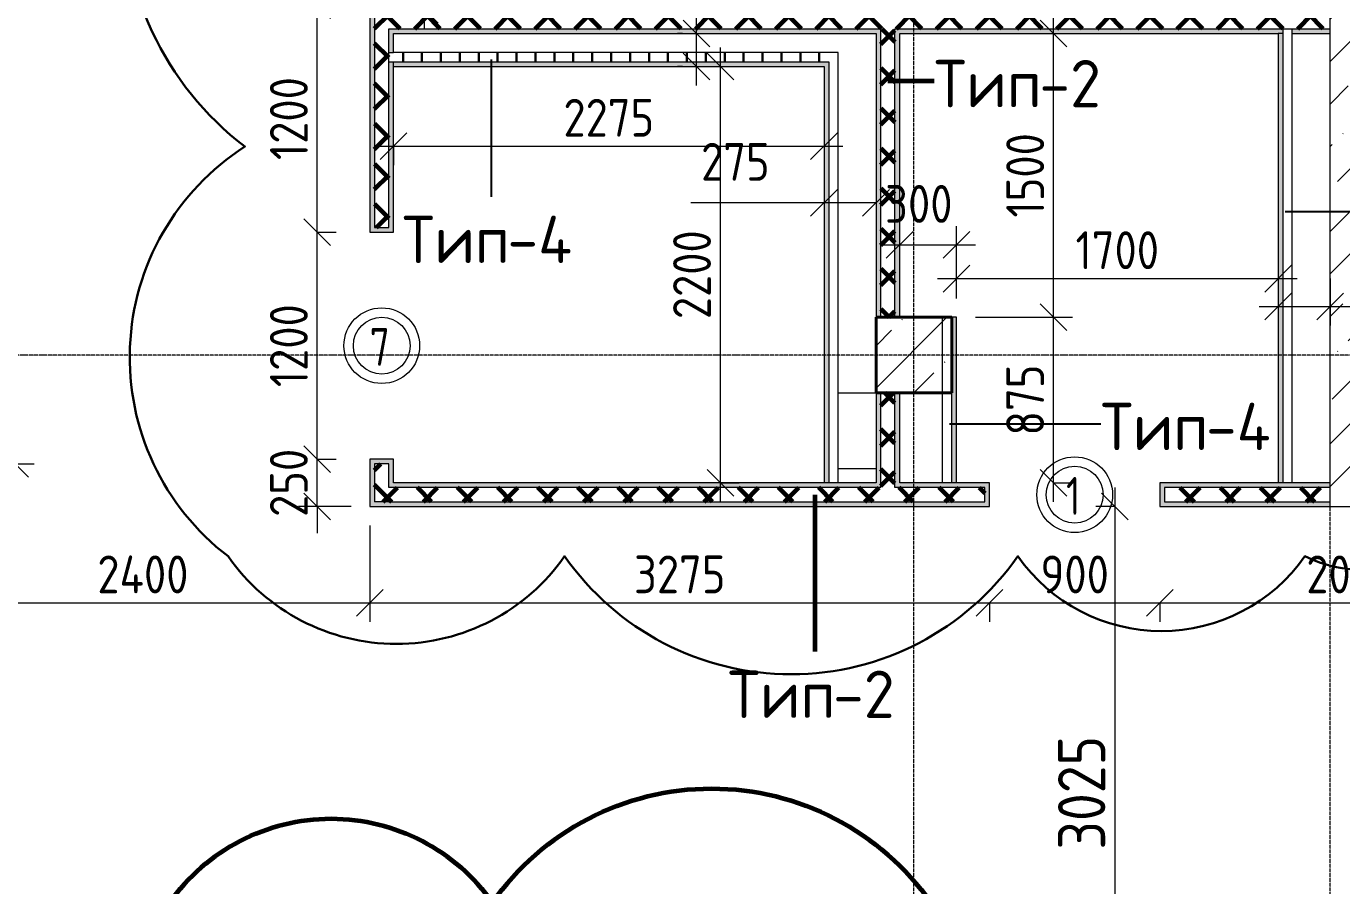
# Model space of a CAD drawing. Header units: millimetres. Extents: x -60946 to 138510, y -262288 to 24501.
# Drawn here: x 35118 to 42071, y -149996 to -145455 of the extents above; entities that cross this region are included whole.
import ezdxf

# ---------------------------------------------------------------- set-up
doc = ezdxf.new("R2010")
doc.units = ezdxf.units.MM
doc.linetypes.add('ADSK_Линия сетки', pattern=[25, 20, -2.5, 0, -2.5])
for name, color, linetype, lineweight in [('2)Тип-2', 3, 'Continuous', 60), ('2)Тип-5', 1, 'Continuous', 60), ('Марки дверей', 7, 'Continuous', 20), ('Несущие колонны', 7, 'Continuous', 18), ('Оси', 7, 'Continuous', 9), ('Перекрытие', 7, 'Continuous', 18), ('Размеры', 7, 'Continuous', 9), ('Стены внутренние', 7, 'Continuous', 18), ('Стены наружные', 7, 'Continuous', 18), ('Стены штриховка', 7, 'Continuous', 9)]:
    doc.layers.add(name, color=color, linetype=linetype, lineweight=lineweight)
doc.layers.add('2)Тип-4', color=7, linetype='Continuous', lineweight=30, true_color=0x0080c0)
doc.styles.add('GOST Common_2', font='', dxfattribs={"width": 0.9, "height": 250})
doc.styles.add('GOST Common_3', font='', dxfattribs={"width": 0.9, "height": 200})
doc.styles.add('GOST Common_4', font='', dxfattribs={"height": 250})
doc.styles.add('GOST Common_B', font='', dxfattribs={"width": 0.8, "height": 200})
doc.styles.get('GOST Common_2').set_extended_font_data('GOST Common')
doc.styles.get('GOST Common_3').set_extended_font_data('GOST Common')
doc.styles.get('GOST Common_4').set_extended_font_data('GOST Common')
doc.styles.get('GOST Common_B').set_extended_font_data('GOST Common', bold=True)
doc.dimstyles.new('ADSK_Основной_2_0', dxfattribs={"dimscale": 304.8, "dimtxt": 201.142999, "dimasz": 0.463911, "dimexe": 0.328084, "dimexo": 0.328084, "dimgap": 0.164042, "dimtad": 1, "dimdec": 3, "dimrnd": 0.001, "dimdsep": 46, "dimtxsty": 'GOST Common_3', "dimblk1": 'OBLIQUE', "dimblk2": 'OBLIQUE', "dimsah": 1, "dimcen": 0.09, "dimdle": 0.328084, "dimazin": 2, "dimtfac": 1, "dimtdec": 4, "dimtix": 1, "dimtmove": 0, "dimatfit": 3, "dimfxl": 1, "dimtvp": 1, "dimtolj": 1, "dimtzin": 0, "dimlwd": 20, "dimlwe": 20, "dimarcsym": 2})
doc.dimstyles.new('ADSK_Основной_2_0_2', dxfattribs={"dimscale": 304.8, "dimtxt": 201.142999, "dimasz": 0.463911, "dimexe": 0.328084, "dimexo": 0.328084, "dimgap": 0.164042, "dimtad": 1, "dimdec": 3, "dimrnd": 0.001, "dimdsep": 46, "dimtxsty": 'GOST Common_3', "dimblk1": 'OBLIQUE', "dimblk2": 'OBLIQUE', "dimsah": 1, "dimcen": 0.09, "dimdle": 0.328084, "dimazin": 2, "dimtfac": 1, "dimtdec": 4, "dimtix": 1, "dimtmove": 0, "dimatfit": 3, "dimfxl": 1, "dimtvp": 1, "dimtolj": 1, "dimtzin": 0, "dimlwd": 20, "dimlwe": 20, "dimarcsym": 2})
doc.dimstyles.new('ADSK_Основной_2_0_3', dxfattribs={"dimscale": 304.8, "dimtxt": 201.142999, "dimasz": 0.463911, "dimexe": 0.328084, "dimexo": 0.328084, "dimgap": 0.164042, "dimtad": 1, "dimdec": 3, "dimrnd": 0.001, "dimdsep": 46, "dimtxsty": 'GOST Common_2', "dimblk1": 'OBLIQUE', "dimblk2": 'OBLIQUE', "dimsah": 1, "dimcen": 0.09, "dimdle": 0.328084, "dimazin": 2, "dimtfac": 1, "dimtdec": 4, "dimtix": 1, "dimtmove": 0, "dimatfit": 3, "dimfxl": 1, "dimtvp": 1, "dimtolj": 1, "dimtzin": 0, "dimlwd": 20, "dimlwe": 20, "dimarcsym": 2})
pattern_1 = [(45, (9.36, -150597.75), (-106.066, 106.066), []), (135, (9.36, -150597.75), (-106.066, -106.066), [])]

# ---------------------------------------------------------------- blocks, each defined once
blk = doc.blocks.new('ADSK_КолоннаЖБ_Прямоугольная - 400x400 мм-1807143-Кладочный план 3-го этажа')
at = {"layer": 'Несущие колонны', "lineweight": 40}
for p, q in [((-200, 200), (200, 200)), ((-200, -200), (-200, 200)), ((200, 200), (200, -200)), ((200, -200), (-200, -200))]:
    blk.add_line(p, q, dxfattribs=at)
blk = doc.blocks.new('_Oblique')
at = {"color": 0, "linetype": 'ByBlock', "lineweight": -2}
blk.add_line((-0.5, -0.5), (0.5, 0.5), dxfattribs=at)
blk = doc.blocks.new('*D5691')
at = {"layer": 'Defpoints', "color": 0, "transparency": 16777216}
for p in [(34534.4, -147767.8), (36934.4, -147992.8), (36934.4, -148501.5)]:
    blk.add_point(p, dxfattribs=at)
at = {"layer": 'Размеры', "color": 0, "lineweight": 20, "transparency": 16777216}
for p, q in [((34534.4, -147867.8), (34534.4, -148601.5)), ((36934.4, -148092.8), (36934.4, -148601.5)), ((34434.4, -148501.5), (37034.4, -148501.5))]:
    blk.add_line(p, q, dxfattribs=at)
at = {"layer": 'Размеры', "color": 0, "lineweight": 20, "transparency": 16777216, "xscale": 141.4, "yscale": 141.4, "zscale": 141.4, "rotation": 180}
blk.add_blockref('_Oblique', (34534.4, -148501.5), dxfattribs=at)
at = {"layer": 'Размеры', "color": 0, "lineweight": 20, "transparency": 16777216, "xscale": 141.4, "yscale": 141.4, "zscale": 141.4}
blk.add_blockref('_Oblique', (36934.4, -148501.5), dxfattribs=at)
at = {"layer": 'Размеры', "color": 0, "lineweight": 9, "transparency": 16777216, "insert": (35734.4, -148351.5), "char_height": 200, "width": 625.93, "attachment_point": 5, "style": 'GOST Common_3'}
blk.add_mtext('\\A1;2400', dxfattribs=at)
blk = doc.blocks.new('*D5692')
at = {"layer": 'Defpoints', "color": 0, "transparency": 16777216}
for p in [(36934.4, -147992.8), (40209.4, -148401.5), (40209.4, -148501.5)]:
    blk.add_point(p, dxfattribs=at)
at = {"layer": 'Размеры', "color": 0, "lineweight": 20, "transparency": 16777216}
for p, q in [((36934.4, -148092.8), (36934.4, -148601.5)), ((36834.4, -148501.5), (40309.4, -148501.5)), ((40209.4, -148501.5), (40209.4, -148601.5))]:
    blk.add_line(p, q, dxfattribs=at)
at = {"layer": 'Размеры', "color": 0, "lineweight": 20, "transparency": 16777216, "xscale": 141.4, "yscale": 141.4, "zscale": 141.4, "rotation": 180}
blk.add_blockref('_Oblique', (36934.4, -148501.5), dxfattribs=at)
at = {"layer": 'Размеры', "color": 0, "lineweight": 20, "transparency": 16777216, "xscale": 141.4, "yscale": 141.4, "zscale": 141.4}
blk.add_blockref('_Oblique', (40209.4, -148501.5), dxfattribs=at)
at = {"layer": 'Размеры', "color": 0, "lineweight": 9, "transparency": 16777216, "insert": (38571.9, -148351.5), "char_height": 200, "width": 605.475, "attachment_point": 5, "style": 'GOST Common_3'}
blk.add_mtext('\\A1;3275', dxfattribs=at)
blk = doc.blocks.new('*D5693')
at = {"layer": 'Defpoints', "color": 0, "transparency": 16777216}
for p in [(40209.4, -148401.5), (41109.4, -148401.5), (41109.4, -148501.5)]:
    blk.add_point(p, dxfattribs=at)
at = {"layer": 'Размеры', "color": 0, "lineweight": 20, "transparency": 16777216}
for p, q in [((40109.4, -148501.5), (41209.4, -148501.5)), ((40209.4, -148501.5), (40209.4, -148601.5)), ((41109.4, -148501.5), (41109.4, -148601.5))]:
    blk.add_line(p, q, dxfattribs=at)
at = {"layer": 'Размеры', "color": 0, "lineweight": 20, "transparency": 16777216, "xscale": 141.4, "yscale": 141.4, "zscale": 141.4, "rotation": 180}
blk.add_blockref('_Oblique', (40209.4, -148501.5), dxfattribs=at)
at = {"layer": 'Размеры', "color": 0, "lineweight": 20, "transparency": 16777216, "xscale": 141.4, "yscale": 141.4, "zscale": 141.4}
blk.add_blockref('_Oblique', (41109.4, -148501.5), dxfattribs=at)
at = {"layer": 'Размеры', "color": 0, "lineweight": 9, "transparency": 16777216, "insert": (40659.4, -148351.5), "char_height": 200, "width": 454.106, "attachment_point": 5, "style": 'GOST Common_3'}
blk.add_mtext('\\A1;900', dxfattribs=at)
blk = doc.blocks.new('*D5694')
at = {"layer": 'Defpoints', "color": 0, "transparency": 16777216}
for p in [(43134.4, -147992.8), (41109.4, -148401.5), (43134.4, -148501.5)]:
    blk.add_point(p, dxfattribs=at)
at = {"layer": 'Размеры', "color": 0, "lineweight": 20, "transparency": 16777216}
for p, q in [((43134.4, -148092.8), (43134.4, -148601.5)), ((41009.4, -148501.5), (43234.4, -148501.5)), ((41109.4, -148501.5), (41109.4, -148601.5))]:
    blk.add_line(p, q, dxfattribs=at)
at = {"layer": 'Размеры', "color": 0, "lineweight": 20, "transparency": 16777216, "xscale": 141.4, "yscale": 141.4, "zscale": 141.4, "rotation": 180}
blk.add_blockref('_Oblique', (41109.4, -148501.5), dxfattribs=at)
at = {"layer": 'Размеры', "color": 0, "lineweight": 20, "transparency": 16777216, "xscale": 141.4, "yscale": 141.4, "zscale": 141.4}
blk.add_blockref('_Oblique', (43134.4, -148501.5), dxfattribs=at)
at = {"layer": 'Размеры', "color": 0, "lineweight": 9, "transparency": 16777216, "insert": (42121.9, -148351.5), "char_height": 200, "width": 605.475, "attachment_point": 5, "style": 'GOST Common_3'}
blk.add_mtext('\\A1;2025', dxfattribs=at)
blk = doc.blocks.new('*D5708')
at = {"layer": 'Defpoints', "color": 0, "transparency": 16777216}
for p in [(34959.8, -141242.8), (35059.8, -141242.8), (34534.4, -147767.8)]:
    blk.add_point(p, dxfattribs=at)
at = {"layer": 'Размеры', "color": 0, "lineweight": 20, "transparency": 16777216}
for p, q in [((35059.8, -147867.8), (35059.8, -141142.8)), ((35059.8, -141242.8), (35159.8, -141242.8)), ((34634.4, -147767.8), (35159.8, -147767.8))]:
    blk.add_line(p, q, dxfattribs=at)
at = {"layer": 'Размеры', "color": 0, "lineweight": 20, "transparency": 16777216, "xscale": 141.4, "yscale": 141.4, "zscale": 141.4}
for p, rotation in [((35059.8, -141242.8), 90), ((35059.8, -147767.8), 270)]:
    blk.add_blockref('_Oblique', p, dxfattribs=dict(at, rotation=rotation))
at = {"layer": 'Размеры', "color": 0, "lineweight": 9, "transparency": 16777216, "insert": (34909.8, -144505.3), "char_height": 200, "width": 605.475, "attachment_point": 5, "rotation": 90, "style": 'GOST Common_3'}
blk.add_mtext('\\A1;6525', dxfattribs=at)
blk = doc.blocks.new('*D5709')
at = {"layer": 'Defpoints', "color": 0, "transparency": 16777216}
for p in [(36556, -147742.8), (36656, -147742.8), (36934.4, -147992.8)]:
    blk.add_point(p, dxfattribs=at)
at = {"layer": 'Размеры', "color": 0, "lineweight": 20, "transparency": 16777216}
for p, q in [((36656, -147742.8), (36656, -147601.4)), ((36656, -147742.8), (36756, -147742.8)), ((36656, -147992.8), (36656, -147742.8)), ((36834.4, -147992.8), (36556, -147992.8)), ((36656, -147992.8), (36656, -148134.2))]:
    blk.add_line(p, q, dxfattribs=at)
at = {"layer": 'Размеры', "color": 0, "lineweight": 20, "transparency": 16777216, "xscale": 141.4, "yscale": 141.4, "zscale": 141.4}
for p, rotation in [((36656, -147742.8), 270), ((36656, -147992.8), 90)]:
    blk.add_blockref('_Oblique', p, dxfattribs=dict(at, rotation=rotation))
at = {"layer": 'Размеры', "color": 0, "lineweight": 9, "transparency": 16777216, "insert": (36506, -147867.8), "char_height": 200, "width": 454.106, "attachment_point": 5, "rotation": 90, "style": 'GOST Common_3'}
blk.add_mtext('\\A1;250', dxfattribs=at)
blk = doc.blocks.new('*D5710')
at = {"layer": 'Defpoints', "color": 0, "transparency": 16777216}
for p in [(36556, -146542.8), (36656, -146542.8), (36556, -147742.8)]:
    blk.add_point(p, dxfattribs=at)
at = {"layer": 'Размеры', "color": 0, "lineweight": 20, "transparency": 16777216}
for p, q in [((36656, -147842.8), (36656, -146442.8)), ((36656, -146542.8), (36756, -146542.8)), ((36656, -147742.8), (36756, -147742.8))]:
    blk.add_line(p, q, dxfattribs=at)
at = {"layer": 'Размеры', "color": 0, "lineweight": 20, "transparency": 16777216, "xscale": 141.4, "yscale": 141.4, "zscale": 141.4}
for p, rotation in [((36656, -146542.8), 90), ((36656, -147742.8), 270)]:
    blk.add_blockref('_Oblique', p, dxfattribs=dict(at, rotation=rotation))
at = {"layer": 'Размеры', "color": 0, "lineweight": 9, "transparency": 16777216, "insert": (36506, -147142.8), "char_height": 200, "width": 560.473, "attachment_point": 5, "rotation": 90, "style": 'GOST Common_3'}
blk.add_mtext('\\A1;1200', dxfattribs=at)
blk = doc.blocks.new('*D5711')
at = {"layer": 'Defpoints', "color": 0, "transparency": 16777216}
for p in [(36556, -145342.8), (36656, -145342.8), (36556, -146542.8)]:
    blk.add_point(p, dxfattribs=at)
at = {"layer": 'Размеры', "color": 0, "lineweight": 20, "transparency": 16777216}
for p, q in [((36656, -146642.8), (36656, -145242.8)), ((36656, -145342.8), (36756, -145342.8)), ((36656, -146542.8), (36756, -146542.8))]:
    blk.add_line(p, q, dxfattribs=at)
at = {"layer": 'Размеры', "color": 0, "lineweight": 20, "transparency": 16777216, "xscale": 141.4, "yscale": 141.4, "zscale": 141.4}
for p, rotation in [((36656, -145342.8), 90), ((36656, -146542.8), 270)]:
    blk.add_blockref('_Oblique', p, dxfattribs=dict(at, rotation=rotation))
at = {"layer": 'Размеры', "color": 0, "lineweight": 9, "transparency": 16777216, "insert": (36506, -145942.8), "char_height": 200, "width": 560.473, "attachment_point": 5, "rotation": 90, "style": 'GOST Common_3'}
blk.add_mtext('\\A1;1200', dxfattribs=at)
blk = doc.blocks.new('*D5390')
at = {"layer": 'Defpoints', "color": 0, "transparency": 16777216}
for p in [(37223.6, -144092.8), (38284.4, -144092.8), (37301.7, -145367.8)]:
    blk.add_point(p, dxfattribs=at)
at = {"layer": 'Размеры', "color": 0, "lineweight": 20, "transparency": 16777216}
for p, q in [((37223.6, -143992.8), (37223.6, -144403.8)), ((38184.4, -144092.8), (37123.6, -144092.8)), ((37223.6, -145467.8), (37223.6, -145103.8)), ((37201.7, -145367.8), (37123.6, -145367.8))]:
    blk.add_line(p, q, dxfattribs=at)
at = {"layer": 'Размеры', "color": 0, "lineweight": 20, "transparency": 16777216, "xscale": 141.4, "yscale": 141.4, "zscale": 141.4}
for p, rotation in [((37223.6, -144092.8), 90), ((37223.6, -145367.8), 270)]:
    blk.add_blockref('_Oblique', p, dxfattribs=dict(at, rotation=rotation))
at = {"layer": 'Размеры', "color": 0, "lineweight": 9, "transparency": 16777216, "insert": (37090.3, -145034), "char_height": 200, "width": 560.473, "attachment_point": 1, "rotation": 90, "line_spacing_factor": 1.022761, "style": 'GOST Common_3'}
blk.add_mtext('\\A1;1275', dxfattribs=at)
blk = doc.blocks.new('*D5394')
at = {"layer": 'Defpoints', "color": 0, "transparency": 16777216}
for p in [(37059.4, -145988.5), (39334.4, -145988.5), (39334.4, -146088.5)]:
    blk.add_point(p, dxfattribs=at)
at = {"layer": 'Размеры', "color": 0, "lineweight": 20, "transparency": 16777216}
for p, q in [((36959.4, -146088.5), (39434.4, -146088.5)), ((37059.4, -146088.5), (37059.4, -146188.5)), ((39334.4, -146088.5), (39334.4, -146188.5))]:
    blk.add_line(p, q, dxfattribs=at)
at = {"layer": 'Размеры', "color": 0, "lineweight": 20, "transparency": 16777216, "xscale": 141.4, "yscale": 141.4, "zscale": 141.4, "rotation": 180}
blk.add_blockref('_Oblique', (37059.4, -146088.5), dxfattribs=at)
at = {"layer": 'Размеры', "color": 0, "lineweight": 20, "transparency": 16777216, "xscale": 141.4, "yscale": 141.4, "zscale": 141.4}
blk.add_blockref('_Oblique', (39334.4, -146088.5), dxfattribs=at)
at = {"layer": 'Размеры', "color": 0, "lineweight": 9, "transparency": 16777216, "insert": (38196.9, -145938.5), "char_height": 200, "width": 605.475, "attachment_point": 5, "style": 'GOST Common_3'}
blk.add_mtext('\\A1;2275', dxfattribs=at)
blk = doc.blocks.new('*D5395')
at = {"layer": 'Defpoints', "color": 0, "transparency": 16777216}
for p in [(39334.4, -145988.5), (39609.4, -145988.5), (39609.4, -146387.9)]:
    blk.add_point(p, dxfattribs=at)
at = {"layer": 'Размеры', "color": 0, "lineweight": 20, "transparency": 16777216}
for p, q in [((39334.4, -146088.5), (39334.4, -146487.9)), ((39609.4, -146088.5), (39609.4, -146487.9)), ((39334.4, -146387.9), (38630.1, -146387.9)), ((39609.4, -146387.9), (39234.4, -146387.9))]:
    blk.add_line(p, q, dxfattribs=at)
at = {"layer": 'Размеры', "color": 0, "lineweight": 20, "transparency": 16777216, "xscale": 141.4, "yscale": 141.4, "zscale": 141.4, "rotation": 180}
blk.add_blockref('_Oblique', (39334.4, -146387.9), dxfattribs=at)
at = {"layer": 'Размеры', "color": 0, "lineweight": 20, "transparency": 16777216, "xscale": 141.4, "yscale": 141.4, "zscale": 141.4}
blk.add_blockref('_Oblique', (39609.4, -146387.9), dxfattribs=at)
at = {"layer": 'Размеры', "color": 0, "lineweight": 9, "transparency": 16777216, "insert": (38684.5, -146071.2), "char_height": 200, "width": 454.106, "attachment_point": 1, "line_spacing_factor": 1.022761, "style": 'GOST Common_3'}
blk.add_mtext('\\A1;275', dxfattribs=at)
blk = doc.blocks.new('*D5396')
at = {"layer": 'Defpoints', "color": 0, "transparency": 16777216}
for p in [(38686.8, -145667.8), (38786.8, -145667.8), (38686.8, -147867.8)]:
    blk.add_point(p, dxfattribs=at)
at = {"layer": 'Размеры', "color": 0, "lineweight": 20, "transparency": 16777216}
for p, q in [((38786.8, -147967.8), (38786.8, -145567.8)), ((38786.8, -145667.8), (38886.8, -145667.8)), ((38786.8, -147867.8), (38886.8, -147867.8))]:
    blk.add_line(p, q, dxfattribs=at)
at = {"layer": 'Размеры', "color": 0, "lineweight": 20, "transparency": 16777216, "xscale": 141.4, "yscale": 141.4, "zscale": 141.4}
for p, rotation in [((38786.8, -145667.8), 90), ((38786.8, -147867.8), 270)]:
    blk.add_blockref('_Oblique', p, dxfattribs=dict(at, rotation=rotation))
at = {"layer": 'Размеры', "color": 0, "lineweight": 9, "transparency": 16777216, "insert": (38636.8, -146767.8), "char_height": 200, "width": 605.475, "attachment_point": 5, "rotation": 90, "style": 'GOST Common_3'}
blk.add_mtext('\\A1;2200', dxfattribs=at)
blk = doc.blocks.new('*D5397')
at = {"layer": 'Defpoints', "color": 0, "transparency": 16777216}
for p in [(38660.3, -145492.8), (38686.8, -145492.8), (38686.8, -145667.8)]:
    blk.add_point(p, dxfattribs=at)
at = {"layer": 'Размеры', "color": 0, "lineweight": 20, "transparency": 16777216}
for p, q in [((38660.3, -145492.8), (38660.3, -145064.8)), ((38586.8, -145492.8), (38560.3, -145492.8)), ((38660.3, -145767.8), (38660.3, -145492.8)), ((38586.8, -145667.8), (38560.3, -145667.8))]:
    blk.add_line(p, q, dxfattribs=at)
at = {"layer": 'Размеры', "color": 0, "lineweight": 20, "transparency": 16777216, "xscale": 141.4, "yscale": 141.4, "zscale": 141.4}
for p, rotation in [((38660.3, -145492.8), 90), ((38660.3, -145667.8), 270)]:
    blk.add_blockref('_Oblique', p, dxfattribs=dict(at, rotation=rotation))
at = {"layer": 'Размеры', "color": 0, "lineweight": 9, "transparency": 16777216, "insert": (38791.3, -145086), "char_height": 200, "width": 409.104, "attachment_point": 1, "rotation": 90, "line_spacing_factor": 1.022761, "style": 'GOST Common_3'}
blk.add_mtext('\\A1;175', dxfattribs=at)
blk = doc.blocks.new('*D5398')
at = {"layer": 'Defpoints', "color": 0, "transparency": 16777216}
for p in [(40034.4, -146992.8), (40547.7, -146992.8), (40447.7, -147867.8)]:
    blk.add_point(p, dxfattribs=at)
at = {"layer": 'Размеры', "color": 0, "lineweight": 20, "transparency": 16777216}
for p, q in [((40547.7, -147967.8), (40547.7, -146892.8)), ((40134.4, -146992.8), (40647.7, -146992.8)), ((40547.7, -147867.8), (40647.7, -147867.8))]:
    blk.add_line(p, q, dxfattribs=at)
at = {"layer": 'Размеры', "color": 0, "lineweight": 20, "transparency": 16777216, "xscale": 141.4, "yscale": 141.4, "zscale": 141.4}
for p, rotation in [((40547.7, -146992.8), 90), ((40547.7, -147867.8), 270)]:
    blk.add_blockref('_Oblique', p, dxfattribs=dict(at, rotation=rotation))
at = {"layer": 'Размеры', "color": 0, "lineweight": 9, "transparency": 16777216, "insert": (40397.7, -147430.3), "char_height": 200, "width": 454.106, "attachment_point": 5, "rotation": 90, "style": 'GOST Common_3'}
blk.add_mtext('\\A1;875', dxfattribs=at)
blk = doc.blocks.new('*D5399')
at = {"layer": 'Defpoints', "color": 0, "transparency": 16777216}
for p in [(40447.7, -145492.8), (40547.7, -145492.8), (40034.4, -146992.8)]:
    blk.add_point(p, dxfattribs=at)
at = {"layer": 'Размеры', "color": 0, "lineweight": 20, "transparency": 16777216}
for p, q in [((40547.7, -147092.8), (40547.7, -145392.8)), ((40547.7, -145492.8), (40647.7, -145492.8)), ((40134.4, -146992.8), (40647.7, -146992.8))]:
    blk.add_line(p, q, dxfattribs=at)
at = {"layer": 'Размеры', "color": 0, "lineweight": 20, "transparency": 16777216, "xscale": 141.4, "yscale": 141.4, "zscale": 141.4}
for p, rotation in [((40547.7, -145492.8), 90), ((40547.7, -146992.8), 270)]:
    blk.add_blockref('_Oblique', p, dxfattribs=dict(at, rotation=rotation))
at = {"layer": 'Размеры', "color": 0, "lineweight": 9, "transparency": 16777216, "insert": (40397.7, -146242.8), "char_height": 200, "width": 560.473, "attachment_point": 5, "rotation": 90, "style": 'GOST Common_3'}
blk.add_mtext('\\A1;1500', dxfattribs=at)
blk = doc.blocks.new('*D5400')
at = {"layer": 'Defpoints', "color": 0, "transparency": 16777216}
for p in [(40034.4, -146610.5), (39734.4, -146688.5), (40034.4, -146992.8)]:
    blk.add_point(p, dxfattribs=at)
at = {"layer": 'Размеры', "color": 0, "lineweight": 20, "transparency": 16777216}
for p, q in [((39734.4, -146588.5), (39734.4, -146510.5)), ((40034.4, -146892.8), (40034.4, -146510.5)), ((39634.4, -146610.5), (40134.4, -146610.5))]:
    blk.add_line(p, q, dxfattribs=at)
at = {"layer": 'Размеры', "color": 0, "lineweight": 20, "transparency": 16777216, "xscale": 141.4, "yscale": 141.4, "zscale": 141.4, "rotation": 180}
blk.add_blockref('_Oblique', (39734.4, -146610.5), dxfattribs=at)
at = {"layer": 'Размеры', "color": 0, "lineweight": 20, "transparency": 16777216, "xscale": 141.4, "yscale": 141.4, "zscale": 141.4}
blk.add_blockref('_Oblique', (40034.4, -146610.5), dxfattribs=at)
at = {"layer": 'Размеры', "color": 0, "lineweight": 9, "transparency": 16777216, "insert": (39657.3, -146293.8), "char_height": 200, "width": 454.106, "attachment_point": 1, "line_spacing_factor": 1.022761, "style": 'GOST Common_3'}
blk.add_mtext('\\A1;300', dxfattribs=at)
blk = doc.blocks.new('*D5401')
at = {"layer": 'Defpoints', "color": 0, "transparency": 16777216}
for p in [(41734.4, -146688.5), (41734.4, -146788.5), (40034.4, -146992.8)]:
    blk.add_point(p, dxfattribs=at)
at = {"layer": 'Размеры', "color": 0, "lineweight": 20, "transparency": 16777216}
for p, q in [((40034.4, -146892.8), (40034.4, -146688.5)), ((39934.4, -146788.5), (41834.4, -146788.5)), ((41734.4, -146788.5), (41734.4, -146888.5))]:
    blk.add_line(p, q, dxfattribs=at)
at = {"layer": 'Размеры', "color": 0, "lineweight": 20, "transparency": 16777216, "xscale": 141.4, "yscale": 141.4, "zscale": 141.4, "rotation": 180}
blk.add_blockref('_Oblique', (40034.4, -146788.5), dxfattribs=at)
at = {"layer": 'Размеры', "color": 0, "lineweight": 20, "transparency": 16777216, "xscale": 141.4, "yscale": 141.4, "zscale": 141.4}
blk.add_blockref('_Oblique', (41734.4, -146788.5), dxfattribs=at)
at = {"layer": 'Размеры', "color": 0, "lineweight": 9, "transparency": 16777216, "insert": (40884.4, -146638.5), "char_height": 200, "width": 560.473, "attachment_point": 5, "style": 'GOST Common_3'}
blk.add_mtext('\\A1;1700', dxfattribs=at)
blk = doc.blocks.new('*D5402')
at = {"layer": 'Defpoints', "color": 0, "transparency": 16777216}
for p in [(41734.4, -146688.5), (42009.4, -146688.5), (42009.4, -146936.2)]:
    blk.add_point(p, dxfattribs=at)
at = {"layer": 'Размеры', "color": 0, "lineweight": 20, "transparency": 16777216}
for p, q in [((41734.4, -146788.5), (41734.4, -147036.2)), ((42009.4, -146788.5), (42009.4, -147036.2)), ((41634.4, -146936.2), (42009.4, -146936.2)), ((42009.4, -146936.2), (42799.4, -146936.2))]:
    blk.add_line(p, q, dxfattribs=at)
at = {"layer": 'Размеры', "color": 0, "lineweight": 20, "transparency": 16777216, "xscale": 141.4, "yscale": 141.4, "zscale": 141.4, "rotation": 180}
blk.add_blockref('_Oblique', (41734.4, -146936.2), dxfattribs=at)
at = {"layer": 'Размеры', "color": 0, "lineweight": 20, "transparency": 16777216, "xscale": 141.4, "yscale": 141.4, "zscale": 141.4}
blk.add_blockref('_Oblique', (42009.4, -146936.2), dxfattribs=at)
at = {"layer": 'Размеры', "color": 0, "lineweight": 9, "transparency": 16777216, "insert": (42290.9, -146619.6), "char_height": 200, "width": 454.106, "attachment_point": 1, "line_spacing_factor": 1.022761, "style": 'GOST Common_3'}
blk.add_mtext('\\A1;275', dxfattribs=at)
blk = doc.blocks.new('*D5460')
at = {"layer": 'Defpoints', "color": 0, "transparency": 16777216}
for p in [(40971.2, -147992.8), (40134.4, -151017.8), (40871.3, -151017.8)]:
    blk.add_point(p, dxfattribs=at)
at = {"layer": 'Размеры', "color": 0, "lineweight": 20, "transparency": 16777216}
for p, q in [((40871.3, -147892.8), (40871.3, -151117.8)), ((40871.2, -147992.8), (40771.3, -147992.8)), ((40234.4, -151017.8), (40971.3, -151017.8))]:
    blk.add_line(p, q, dxfattribs=at)
at = {"layer": 'Размеры', "color": 0, "lineweight": 20, "transparency": 16777216, "xscale": 141.4, "yscale": 141.4, "zscale": 141.4}
for p, rotation in [((40871.3, -147992.8), 90), ((40871.3, -151017.8), 270)]:
    blk.add_blockref('_Oblique', p, dxfattribs=dict(at, rotation=rotation))
at = {"layer": 'Размеры', "color": 0, "lineweight": 9, "transparency": 16777216, "insert": (40696.3, -149505.3), "char_height": 250, "width": 605.475, "attachment_point": 5, "rotation": 90, "style": 'GOST Common_2'}
blk.add_mtext('\\A1;3025', dxfattribs=at)
blk = doc.blocks.new('М_двери1 - Марка экземпляра 2-3719212-Кладочный план 3-го этажа')
at = {"layer": 'Марки дверей'}
for radius in [2, 1.5]:
    blk.add_circle((0, 0), radius, dxfattribs=at)

msp = doc.modelspace()

# ---------------------------------------------------------------- hatches: boundary and pattern name
at = {"layer": '2)Тип-2'}
h = msp.add_hatch(color=256, dxfattribs=at)
h.paths.add_polyline_path([(37034.3615, -147992.7816), (37034.3615, -147967.7816), (36959.3615, -147967.7816), (36959.3615, -147767.7816), (36934.3615, -147767.7816), (36934.3615, -147992.7816), (36959.3615, -147992.7816)])
h.paths.add_polyline_path([(36934.3615, -146517.7816), (36959.3615, -146517.7816), (36959.3615, -145367.7816), (36934.3615, -145367.7816), (36934.3615, -146327.6055)])
h.paths.add_polyline_path([(36959.3615, -144417.7816), (36959.3615, -142542.7816), (36934.3615, -142542.7816), (36934.3615, -144417.7816)])
h.paths.add_polyline_path([(36959.3615, -141592.7816), (36959.3615, -141242.7816), (36934.3615, -141242.7816), (36934.3615, -141592.7816)])
h = msp.add_hatch(color=256, dxfattribs=at)
h.paths.add_polyline_path([(37059.3615, -147992.7816), (37059.3615, -147967.7816), (37034.3615, -147967.7816), (37034.3615, -147992.7816)])
h.paths.add_polyline_path([(37034.3615, -147892.7816), (37059.3615, -147892.7816), (37059.3615, -147742.7816), (36934.3615, -147742.7816), (36934.3615, -147767.7816), (37034.3615, -147767.7816)])
h.paths.add_polyline_path([(37059.3615, -146542.7816), (37059.3615, -145642.7816), (37034.3615, -145642.7816), (37034.3615, -146517.7816), (36934.3615, -146517.7816), (36934.3615, -146542.7816)])
h.paths.add_polyline_path([(37034.3615, -145592.7816), (37059.3615, -145592.7816), (37059.3615, -145467.7816), (37034.3615, -145467.7816)])
h.paths.add_polyline_path([(37034.3615, -145392.7816), (37059.3615, -145392.7816), (37059.3615, -145342.7816), (36934.3615, -145342.7816), (36934.3615, -145367.7816), (37034.3615, -145367.7816)])
h.paths.add_polyline_path([(36934.3615, -144442.7816), (37059.3615, -144442.7816), (37059.3615, -143892.7816), (37034.3615, -143892.7816), (37034.3615, -144417.7816), (36934.3615, -144417.7816)])
h.paths.add_polyline_path([(37034.3615, -143817.7816), (37059.3615, -143817.7816), (37059.3615, -142517.7816), (36934.3615, -142517.7816), (36934.3615, -142542.7816), (37034.3615, -142542.7816), (37034.3615, -143603.5643)])
h.paths.add_polyline_path([(36934.3615, -141617.7816), (37059.3615, -141617.7816), (37059.3615, -141242.7816), (37034.3615, -141242.7816), (37034.3615, -141592.7816), (36934.3615, -141592.7816)])
h = msp.add_hatch(dxfattribs=at)
h.set_pattern_fill('FP_4', color=256, style=0, pattern_type=2)
h.set_pattern_definition(pattern_1)
h.paths.add_polyline_path([(37034.3615, -147967.7816), (37034.3615, -147767.7816), (36959.3615, -147767.7816), (36959.3615, -147967.7816)])
h.paths.add_polyline_path([(37034.3615, -146517.7816), (37034.3615, -145367.7816), (36959.3615, -145367.7816), (36959.3615, -146517.7816)])
h.paths.add_polyline_path([(37034.3615, -144417.7816), (37034.3615, -142542.7816), (36959.3615, -142542.7816), (36959.3615, -144417.7816)])
h.paths.add_polyline_path([(37034.3615, -141592.7816), (37034.3615, -141242.7816), (36959.3615, -141242.7816), (36959.3615, -141592.7816)])
h = msp.add_hatch(dxfattribs=at)
h.set_pattern_fill('FP_4', color=256, style=0, pattern_type=2)
h.set_pattern_definition(pattern_1)
h.paths.add_polyline_path([(37034.3615, -145467.7816), (42009.3615, -145467.7816), (42009.3615, -145392.7816), (37034.3615, -145392.7816)])
h = msp.add_hatch(color=256, dxfattribs=at)
h.paths.add_polyline_path([(41734.3615, -145492.7816), (41759.3615, -145492.7816), (41759.3615, -145467.7816), (39709.3615, -145467.7816), (39709.3615, -145492.7816), (41469.6099, -145492.7816)])
h.paths.add_polyline_path([(38339.7057, -145492.7816), (39634.3615, -145492.7816), (39634.3615, -145467.7816), (37059.3615, -145467.7816), (37059.3615, -145492.7816)])
h.paths.add_polyline_path([(41809.3615, -145492.7816), (42009.3615, -145492.7816), (42009.3615, -145467.7816), (41809.3615, -145467.7816)])
h = msp.add_hatch(color=256, dxfattribs=at)
h.paths.add_polyline_path([(39634.3615, -147867.7816), (39634.3615, -147392.7816), (39609.3615, -147392.7816), (39609.3615, -147867.7816)])
h.paths.add_polyline_path([(39634.3615, -146992.7816), (39634.3615, -145492.7816), (39609.3615, -145492.7816), (39609.3615, -146992.7816)])
h = msp.add_hatch(dxfattribs=at)
h.set_pattern_fill('FP_4', color=256, style=0, pattern_type=2)
h.set_pattern_definition(pattern_1)
h.paths.add_polyline_path([(39709.3615, -147892.7816), (39709.3615, -147392.7816), (39634.3615, -147392.7816), (39634.3615, -147892.7816)])
h.paths.add_polyline_path([(39634.3615, -146992.7816), (39709.3615, -146992.7816), (39709.3615, -145467.7816), (39634.3615, -145467.7816), (39634.3615, -146327.6055)])
h = msp.add_hatch(color=256, dxfattribs=at)
h.paths.add_polyline_path([(39709.3615, -147867.7816), (39734.3615, -147867.7816), (39734.3615, -147392.7816), (39709.3615, -147392.7816), (39709.3615, -147689.6261)])
h.paths.add_polyline_path([(39734.3615, -146992.7816), (39734.3615, -145492.7816), (39709.3615, -145492.7816), (39709.3615, -146992.7816)])
h = msp.add_hatch(color=256, dxfattribs=at)
h.paths.add_polyline_path([(40184.3615, -147992.7816), (40209.3615, -147992.7816), (40209.3615, -147867.7816), (39709.3615, -147867.7816), (39709.3615, -147892.7816), (40184.3615, -147892.7816), (40184.3615, -147967.7816)])
h.paths.add_polyline_path([(41109.3615, -147992.7816), (41134.3615, -147992.7816), (41134.3615, -147892.7816), (42009.3615, -147892.7816), (42009.3615, -147867.7816), (41109.3615, -147867.7816)])
h.paths.add_polyline_path([(38339.7057, -147892.7816), (39634.3615, -147892.7816), (39634.3615, -147867.7816), (37059.3615, -147867.7816), (37059.3615, -147892.7816)])
h = msp.add_hatch(dxfattribs=at)
h.set_pattern_fill('FP_4', color=256, style=0, pattern_type=2)
h.set_pattern_definition(pattern_1)
h.paths.add_polyline_path([(39904.6578, -147967.7816), (40184.3615, -147967.7816), (40184.3615, -147892.7816), (37034.3615, -147892.7816), (37034.3615, -147967.7816), (38339.7057, -147967.7816)])
h.paths.add_polyline_path([(42009.3615, -147967.7816), (42009.3615, -147892.7816), (41134.3615, -147892.7816), (41134.3615, -147967.7816), (41469.6099, -147967.7816)])
h = msp.add_hatch(color=256, dxfattribs=at)
h.paths.add_polyline_path([(41469.6099, -147992.7816), (42009.3615, -147992.7816), (42009.3615, -147967.7816), (41134.3615, -147967.7816), (41134.3615, -147992.7816)])
h.paths.add_polyline_path([(37059.3615, -147992.7816), (40184.3615, -147992.7816), (40184.3615, -147967.7816), (37059.3615, -147967.7816)])
at = {"layer": '2)Тип-4', "true_color": 0x0080c0, "transparency": 33554687}
for points in [[(41734.3615, -147867.7816), (41759.3615, -147867.7816), (41759.3615, -145492.7816), (41734.3615, -145492.7816), (41734.3615, -146327.6055)], [(39359.3615, -145667.7816), (39359.3615, -145642.7816), (37059.3615, -145642.7816), (37059.3615, -145667.7816), (39334.3615, -145667.7816)], [(39359.3615, -147867.7816), (39359.3615, -145667.7816), (39334.3615, -145667.7816), (39334.3615, -147867.7816)], [(40034.3615, -147867.7816), (40034.3615, -146992.7816), (40009.3615, -146992.7816), (40009.3615, -147867.7816)]]:
    msp.add_hatch(color=142, dxfattribs=at).paths.add_polyline_path(points)
h = msp.add_hatch(dxfattribs=at)
h.set_pattern_fill('FP_6', color=142, style=0, pattern_type=2)
h.set_pattern_definition([(90, (9.36, -150597.75), (-100, 6e-15), [])])
h.paths.add_polyline_path([(39409.3615, -145642.7816), (39409.3615, -145592.7816), (37034.3615, -145592.7816), (37034.3615, -145642.7816), (39359.3615, -145642.7816)])
at = {"layer": 'Несущие колонны', "lineweight": 9}
h = msp.add_hatch(dxfattribs=at)
h.set_pattern_fill('FP_1', color=256, style=0, pattern_type=2)
h.set_pattern_definition([(45, (9.36, -150597.75), (-224.5064, 224.5064), []), (45, (233.87, -150597.75), (-224.5064, 224.5064), [396.875, -79.375, 3.353, -76.022])])
h.paths.add_polyline_path([(39609.3615, -147392.7816), (40009.3615, -147392.7816), (40009.3615, -146992.7816), (39609.3615, -146992.7816)])
at = {"layer": 'Стены наружные', "lineweight": 9}
h = msp.add_hatch(dxfattribs=at)
h.set_pattern_fill('FP_2', color=256, style=0, pattern_type=2)
h.set_pattern_definition([(45, (9.36, -150597.75), (84.18955, 308.69595), [396.875, -79.375, 3.353, -76.022])])
h.paths.add_polyline_path([(42009.3615, -147992.7816), (42209.3615, -147992.7816), (42209.3615, -139392.7816), (42009.3615, -139392.7816), (42009.3615, -147967.7816)])

# ---------------------------------------------------------------- linework, layer by layer
at = {"layer": '2)Тип-2'}
for p, q in [((39671.8615, -145743.989), (39917.0189, -145743.989)), ((39286.6201, -147930.2816), (39286.6201, -148759.3005))]:
    msp.add_line(p, q, dxfattribs=at)
at = {"layer": '2)Тип-4', "lineweight": 25}
for p, q in [((37575.1385, -145630.2816), (37575.1385, -146355.632)), ((41771.8615, -146433.7394), (42572.5189, -146433.7394)), ((39996.8615, -147555.5545), (40797.5189, -147555.5545))]:
    msp.add_line(p, q, dxfattribs=at)
at = {"layer": '2)Тип-4', "color": 5}
msp.add_lwpolyline([(36184.8831, -148255.7247, -0.52056705), (36273.6289, -146090.8776, -0.52056705), (36383.6595, -143406.8129, -0.52056705), (36443.2719, -141952.6397, -0.52056705), (37981.587, -141444.1822, -0.52056705), (39837.18, -141444.1822, -0.52056705), (41388.7347, -141444.1822, -0.52056705), (43100.0897, -142005.2019, -0.52056705), (43005.2156, -144319.5426, -0.52056705), (42932.6957, -146088.5787, -0.52056705), (42866.0499, -147714.3224, -0.52056705), (41876.4865, -148255.7247, -0.52056705), (40358.9436, -148255.7247, -0.52056705), (37963.4221, -148255.7247, -0.52056705)], format="xyb", close=True, dxfattribs=at)
at = {"layer": '2)Тип-5', "color": 12, "true_color": 0xd50000}
msp.add_lwpolyline([(35803.0326, -152219.7493, -0.52056705), (35875.9967, -150086.0705, -0.52056705), (37582.0119, -150086.0705, -0.52056705), (39899.0412, -150086.0705, -0.52056705), (40637.8604, -151281.8067, -0.52056705), (39739.0101, -152219.7493, -0.52056705), (37067.1316, -152219.7493, -0.52056705)], format="xyb", close=True, dxfattribs=at)
at = {"layer": 'Несущие колонны', "lineweight": 9}
for p, q in [((39634.3615, -146992.7816), (39609.3615, -146992.7816)), ((39609.3615, -146992.7816), (39609.3615, -147392.7816)), ((39709.3615, -146992.7816), (39634.3615, -146992.7816)), ((39734.3615, -146992.7816), (39709.3615, -146992.7816)), ((40009.3615, -146992.7816), (39734.3615, -146992.7816)), ((40009.3615, -147392.7816), (40009.3615, -146992.7816)), ((39609.3615, -147392.7816), (39634.3615, -147392.7816)), ((39634.3615, -147392.7816), (39709.3615, -147392.7816)), ((39709.3615, -147392.7816), (39734.3615, -147392.7816)), ((39734.3615, -147392.7816), (40009.3615, -147392.7816))]:
    msp.add_line(p, q, dxfattribs=at)
at = {"layer": 'Оси', "linetype": 'ADSK_Линия сетки', "lineweight": 5}
for p, q in [((39809.3615, -161571.6329), (39809.3615, -140570.3055)), ((42009.3615, -161571.6329), (42009.3615, -140570.3055)), ((62587.9153, -147192.7816), (-25230.7352, -147192.7816))]:
    msp.add_line(p, q, dxfattribs=at)
at = {"layer": 'Перекрытие'}
for p, q in [((39409.3615, -147392.7816), (39609.3615, -147392.7816)), ((39609.3615, -147792.7816), (39409.3615, -147792.7816))]:
    msp.add_line(p, q, dxfattribs=at)
at = {"layer": 'Стены внутренние', "lineweight": 5}
for p, q in [((36934.3615, -145342.7816), (36934.3615, -146542.7816)), ((37059.3615, -145592.7816), (37059.3615, -145492.7816)), ((37059.3615, -145492.7816), (39609.3615, -145492.7816)), ((39609.3615, -145492.7816), (39609.3615, -146992.7816)), ((39734.3615, -145492.7816), (41734.3615, -145492.7816)), ((39734.3615, -146992.7816), (39734.3615, -145492.7816)), ((41734.3615, -145492.7816), (41734.3615, -147867.7816)), ((41809.3615, -145492.7816), (42009.3615, -145492.7816)), ((41809.3615, -147867.7816), (41809.3615, -145492.7816)), ((39409.3615, -145592.7816), (37059.3615, -145592.7816)), ((39409.3615, -147867.7816), (39409.3615, -145592.7816)), ((37059.3615, -146542.7816), (37059.3615, -145667.7816)), ((37059.3615, -145667.7816), (39334.3615, -145667.7816)), ((39334.3615, -145667.7816), (39334.3615, -147867.7816)), ((36934.3615, -146542.7816), (37059.3615, -146542.7816)), ((39609.3615, -146992.7816), (39734.3615, -146992.7816)), ((39959.3615, -146992.7816), (39959.3615, -147867.7816)), ((40034.3615, -146992.7816), (39959.3615, -146992.7816)), ((40034.3615, -147867.7816), (40034.3615, -146992.7816)), ((39609.3615, -147392.7816), (39609.3615, -147867.7816)), ((39734.3615, -147392.7816), (39609.3615, -147392.7816)), ((39734.3615, -147867.7816), (39734.3615, -147392.7816)), ((36934.3615, -147742.7816), (36934.3615, -147992.7816)), ((37059.3615, -147742.7816), (36934.3615, -147742.7816)), ((37059.3615, -147867.7816), (37059.3615, -147742.7816)), ((39609.3615, -147867.7816), (37059.3615, -147867.7816)), ((40209.3615, -147867.7816), (39734.3615, -147867.7816)), ((40209.3615, -147992.7816), (40209.3615, -147867.7816)), ((42009.3615, -147867.7816), (41109.3615, -147867.7816)), ((41109.3615, -147867.7816), (41109.3615, -147992.7816)), ((36934.3615, -147992.7816), (40209.3615, -147992.7816)), ((41109.3615, -147992.7816), (42009.3615, -147992.7816))]:
    msp.add_line(p, q, dxfattribs=at)
at = {"layer": 'Стены наружные', "lineweight": 9}
for p, q in [((42009.3615, -147867.7816), (42009.3615, -145492.7816)), ((42009.3615, -147992.7816), (43134.3615, -147992.7816))]:
    msp.add_line(p, q, dxfattribs=at)
at = {"layer": 'Стены штриховка', "lineweight": 9}
for p, q in [((36959.3615, -145367.7816), (36959.3615, -146517.7816)), ((42009.3615, -145492.7816), (42009.3615, -145367.7816)), ((37034.3615, -146517.7816), (37034.3615, -145467.7816)), ((37034.3615, -145467.7816), (39634.3615, -145467.7816)), ((39634.3615, -146992.7816), (39634.3615, -145467.7816)), ((39709.3615, -145467.7816), (42009.3615, -145467.7816)), ((39709.3615, -146992.7816), (39709.3615, -145467.7816)), ((41759.3615, -145492.7816), (41734.3615, -145492.7816)), ((41759.3615, -145467.7816), (41759.3615, -147867.7816)), ((41809.3615, -145492.7816), (41809.3615, -145467.7816)), ((37034.3615, -145592.7816), (37059.3615, -145592.7816)), ((37034.3615, -145642.7816), (39359.3615, -145642.7816)), ((37059.3615, -145667.7816), (37059.3615, -145642.7816)), ((39359.3615, -145642.7816), (39359.3615, -147867.7816)), ((36959.3615, -146517.7816), (37034.3615, -146517.7816)), ((40009.3615, -147867.7816), (40009.3615, -146992.7816)), ((39634.3615, -147892.7816), (39634.3615, -147392.7816)), ((39709.3615, -147892.7816), (39709.3615, -147392.7816)), ((37034.3615, -147767.7816), (36959.3615, -147767.7816)), ((36959.3615, -147767.7816), (36959.3615, -147967.7816)), ((37034.3615, -147892.7816), (37034.3615, -147767.7816)), ((42009.3615, -147992.7816), (42009.3615, -147867.7816)), ((39634.3615, -147892.7816), (37034.3615, -147892.7816)), ((40184.3615, -147892.7816), (39709.3615, -147892.7816)), ((40184.3615, -147967.7816), (40184.3615, -147892.7816)), ((41134.3615, -147892.7816), (41134.3615, -147967.7816)), ((42009.3615, -147892.7816), (41134.3615, -147892.7816)), ((37034.3615, -147967.7816), (36959.3615, -147967.7816)), ((37034.3615, -147967.7816), (40184.3615, -147967.7816)), ((41134.3615, -147967.7816), (42009.3615, -147967.7816))]:
    msp.add_line(p, q, dxfattribs=at)

# ---------------------------------------------------------------- block references
at = {"layer": 'Марки дверей', "lineweight": 5, "xscale": 99.99999999999993, "yscale": 99.99999999999993, "zscale": 99.99999999999993}
for p in [(36996.8615, -147142.7816), (40659.3615, -147930.2816)]:
    msp.add_blockref('М_двери1 - Марка экземпляра 2-3719212-Кладочный план 3-го этажа', p, dxfattribs=at)
at = {"layer": 'Несущие колонны', "lineweight": 40, "rotation": 89.9999999999999}
msp.add_blockref('ADSK_КолоннаЖБ_Прямоугольная - 400x400 мм-1807143-Кладочный план 3-го этажа', (39809.3615, -147192.7816), dxfattribs=at)

# ---------------------------------------------------------------- texts
at = {"layer": '2)Тип-2', "color": 116, "lineweight": 9, "true_color": 0x008040, "char_height": 250, "attachment_point": 1, "style": 'GOST Common_4'}
for s, insert, width in [('Тип', (39917.0189, -145633.0619), 673.4175), ('-2', (40472.6439, -145633.0619), 432.91125), ('Тип', (38826.6201, -148859.8734), 673.4175), ('-2', (39382.2451, -148859.8734), 432.91125)]:
    msp.add_mtext(s, dxfattribs=dict(at, insert=insert, width=width))
at = {"layer": '2)Тип-4', "color": 116, "lineweight": 30, "true_color": 0x008040, "char_height": 250, "attachment_point": 1, "style": 'GOST Common_4'}
for s, insert, width in [('Тип', (37105.6385, -146456.2049), 673.4175), ('-4', (37661.2635, -146456.2049), 456.961875), ('Тип', (40797.5189, -147444.6274), 673.4175), ('-4', (41353.1439, -147444.6274), 456.961875)]:
    msp.add_mtext(s, dxfattribs=dict(at, insert=insert, width=width))
at = {"layer": 'Марки дверей', "lineweight": 5, "char_height": 200, "attachment_point": 1, "style": 'GOST Common_B'}
for s, insert, width in [('\\fGOST Common|b1|i0|c204|p34|;\\W.8;7', (36932.8041, -147049.1227), 147.5105), ('\\fGOST Common|b1|i0|c204|p34|;\\W.8;1', (40613.7041, -147836.6227), 102.616)]:
    msp.add_mtext(s, dxfattribs=dict(at, insert=insert, width=width))

# ---------------------------------------------------------------- dimensions: what is measured, and where the dimension line sits
at = {"layer": 'Размеры', "lineweight": 9}
for base, p1, p2, dimstyle, override, picture, middle in [((35059.8212, -141242.7816), (34534.3615, -147767.7816), (34959.8363, -141242.7816), 'ADSK_Основной_2_0_2', {"dimpost": '<>', "dimfxl": 6538.857222}, '*D5708', (34909.8212, -144505.2816)), ((36656.0266, -145342.7816), (36556.0417, -146542.7816), (36556.0417, -145342.7816), 'ADSK_Основной_2_0_2', {"dimpost": '<>', "dimfxl": 1200}, '*D5711', (36506.0266, -145942.7816)), ((40547.7298, -145492.7816), (40034.3615, -146992.7816), (40447.7449, -145492.7816), 'ADSK_Основной_2_0_2', {"dimpost": '<>', "dimfxl": 1555.919622}, '*D5399', (40397.7298, -146242.7816)), ((38786.8171, -145667.7816), (38686.8322, -147867.7816), (38686.8322, -145667.7816), 'ADSK_Основной_2_0_2', {"dimpost": '<>', "dimfxl": 2200}, '*D5396', (38636.8171, -146767.7816)), ((36656.0266, -146542.7816), (36556.0417, -147742.7816), (36556.0417, -146542.7816), 'ADSK_Основной_2_0_2', {"dimpost": '<>', "dimfxl": 1200}, '*D5710', (36506.0266, -147142.7816)), ((40547.7298, -146992.7816), (40447.7449, -147867.7816), (40034.3615, -146992.7816), 'ADSK_Основной_2_0_2', {"dimpost": '<>', "dimfxl": 967.734917}, '*D5398', (40397.7298, -147430.2816)), ((36656.0266, -147742.7816), (36934.3615, -147992.7816), (36556.0417, -147742.7816), 'ADSK_Основной_2_0_2', {"dimpost": '<>', "dimfxl": 453.459917}, '*D5709', (36506.0266, -147867.7816)), ((40871.2504, -151017.7816), (40971.2353, -147992.7816), (40134.3615, -151017.7816), 'ADSK_Основной_2_0_3', {"dimpost": '<>', "dimfxl": 3138.627532}, '*D5460', (40696.2504, -149505.2816))]:
    dim = msp.add_linear_dim(base=base, p1=p1, p2=p2, angle=90, dimstyle=dimstyle, override=override, dxfattribs=at)
    dim.commit()
    dim.dimension.update_dxf_attribs({"geometry": picture, "text_midpoint": middle})
for base, p1, p2, override, picture, middle in [((37223.6489, -144092.7816), (37301.6963, -145367.7816), (38284.3615, -144092.7816), {"dimpost": '<>', "dimfxl": 1609.737808}, '*D5390', (37223.6489, -144753.7897)), ((38660.3059, -145492.7816), (38686.8322, -145667.7816), (38686.8322, -145492.7816), {"dimpost": '<>', "dimfxl": 175}, '*D5397', (38924.5916, -145064.809))]:
    dim = msp.add_linear_dim(base=base, p1=p1, p2=p2, angle=90, dimstyle='ADSK_Основной_2_0', override=override, dxfattribs=at)
    dim.commit()
    dim.dimension.update_dxf_attribs({"geometry": picture, "text_midpoint": middle, "dimtype": 160, "text_rotation": 90})
for base, p1, p2, override, picture, middle in [((39334.3615, -146088.534), (37059.3615, -145988.5491), (39334.3615, -145988.5491), {"dimpost": '<>', "dimfxl": 2275}, '*D5394', (38196.8615, -145938.534)), ((41734.3615, -146788.534), (40034.3615, -146992.7816), (41734.3615, -146688.5491), {"dimpost": '<>', "dimfxl": 1727.008239}, '*D5401', (40884.3615, -146638.534)), ((36934.3615, -148501.5041), (34534.3615, -147767.7816), (36934.3615, -147992.7816), {"dimpost": '<>', "dimfxl": 2410.523802}, '*D5691', (35734.3615, -148351.5041)), ((40209.3615, -148501.5041), (36934.3615, -147992.7816), (40209.3615, -148401.5192), {"dimpost": '<>', "dimfxl": 3300.40777}, '*D5692', (38571.8615, -148351.5041)), ((43134.3615, -148501.5041), (41109.3615, -148401.5192), (43134.3615, -147992.7816), {"dimpost": '<>', "dimfxl": 2065.839162}, '*D5694', (42121.8615, -148351.5041)), ((41109.3615, -148501.5041), (40209.3615, -148401.5192), (41109.3615, -148401.5192), {"dimpost": '<>', "dimfxl": 900}, '*D5693', (40659.3615, -148351.5041))]:
    dim = msp.add_linear_dim(base=base, p1=p1, p2=p2, dimstyle='ADSK_Основной_2_0_2', override=override, dxfattribs=at)
    dim.commit()
    dim.dimension.update_dxf_attribs({"geometry": picture, "text_midpoint": middle})
for base, p1, p2, override, picture, middle in [((39609.3615, -146387.8671), (39334.3615, -145988.5491), (39609.3615, -145988.5491), {"dimpost": '<>', "dimfxl": 275}, '*D5395', (38911.5329, -146387.8671)), ((40034.3615, -146610.5016), (39734.3615, -146688.5491), (40034.3615, -146992.7816), {"dimpost": '<>', "dimfxl": 427.267431}, '*D5400', (39884.3615, -146610.5016)), ((42009.3615, -146936.2321), (41734.3615, -146688.5491), (42009.3615, -146688.5491), {"dimpost": '<>', "dimfxl": 275}, '*D5402', (42517.9533, -146936.2321))]:
    dim = msp.add_linear_dim(base=base, p1=p1, p2=p2, dimstyle='ADSK_Основной_2_0', override=override, dxfattribs=at)
    dim.commit()
    dim.dimension.update_dxf_attribs({"geometry": picture, "text_midpoint": middle, "dimtype": 160})

doc.saveas('drawing.dxf')
